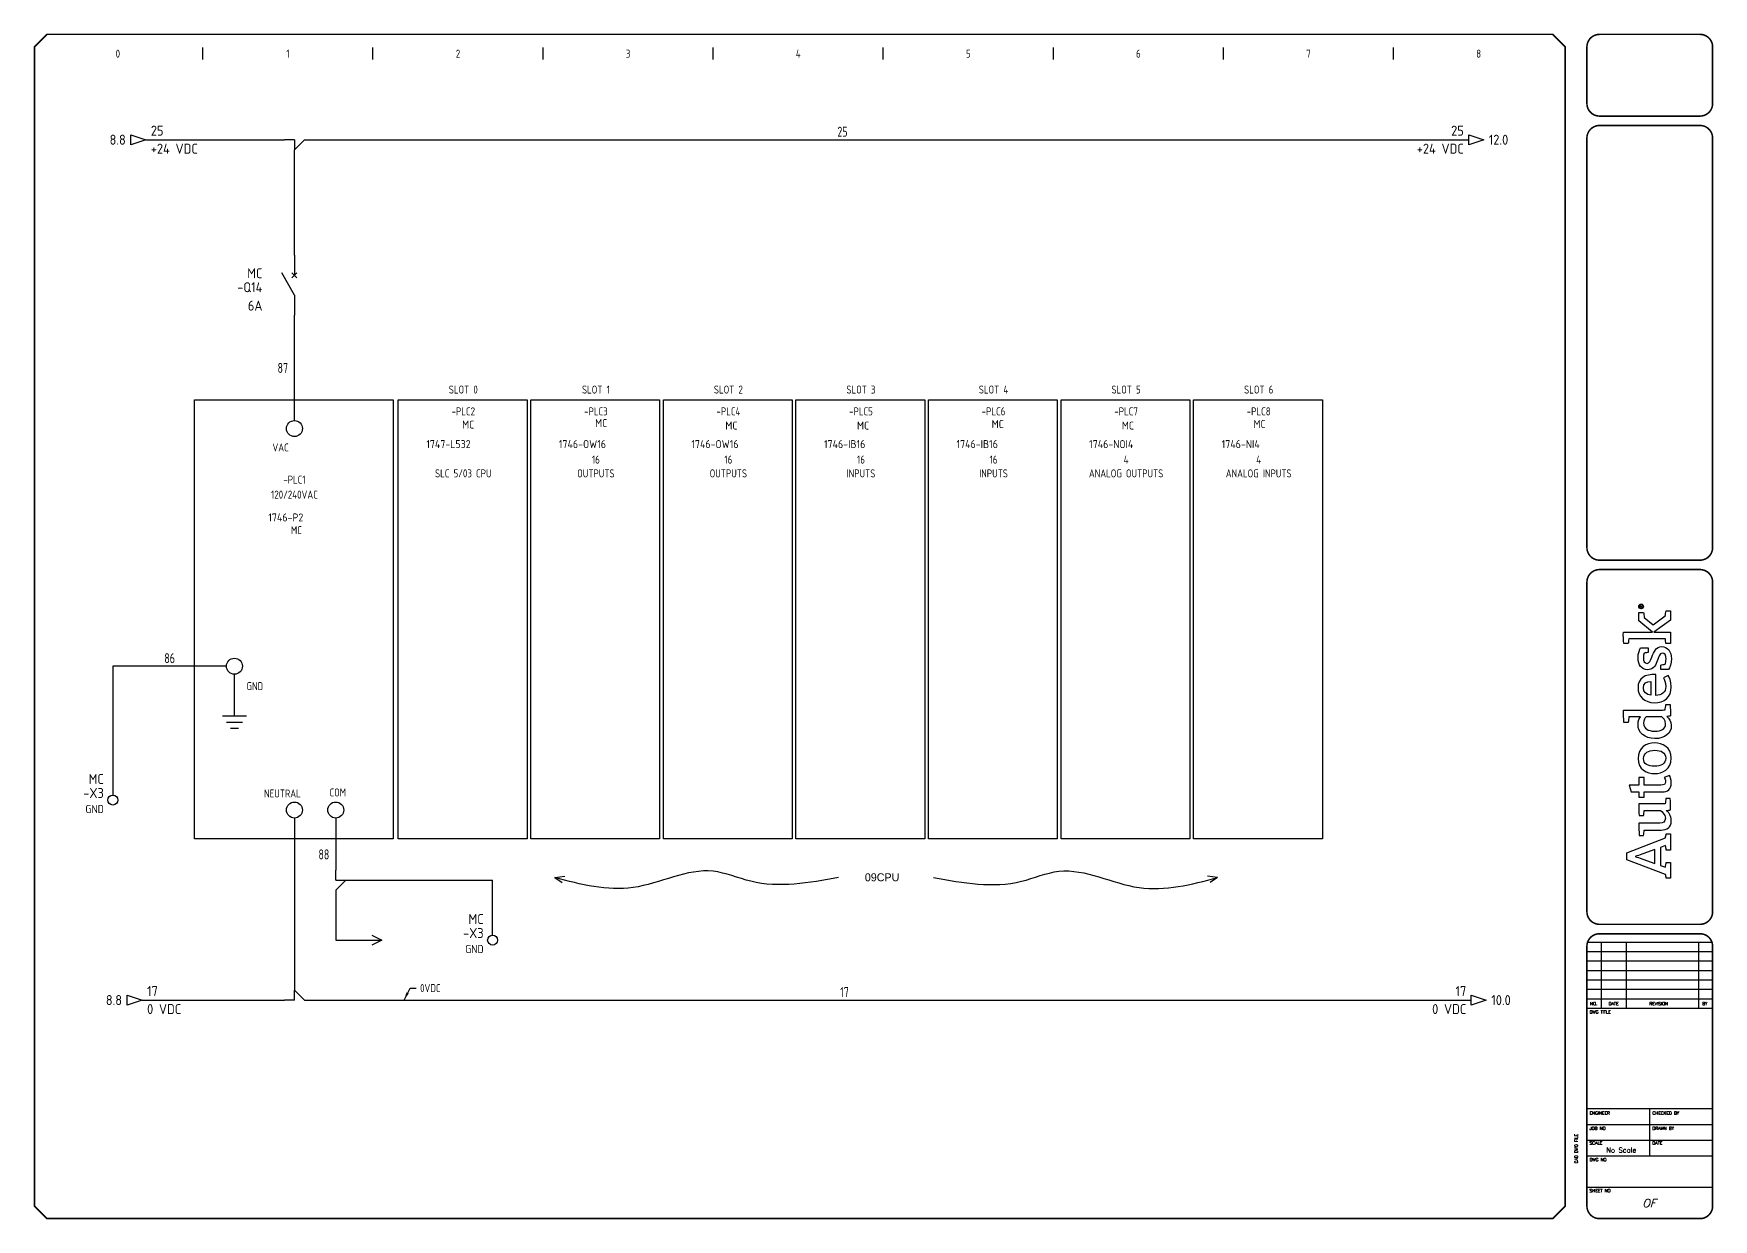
# Model space of a CAD drawing. Header units: millimetres. Extents: x 0 to 840, y 0 to 593.
import ezdxf
from ezdxf.enums import TextEntityAlignment as Align

# ---------------------------------------------------------------- set-up
doc = ezdxf.new("R2010")
doc.units = ezdxf.units.MM
doc.header["$LTSCALE"] = 10
doc.header["$MEASUREMENT"] = 0
for name, color, linetype in [('BLK_6.0mm^2', 7, 'Continuous'), ('BLU_1.0mm^2', 5, 'Continuous'), ('DESC', 150, 'Continuous'), ('GRN_2.5mm^2', 3, 'Continuous'), ('LAYER_1', 160, 'Continuous'), ('LOC', 8, 'Continuous'), ('MISC', 7, 'Continuous'), ('SYMS', 7, 'Continuous'), ('TAGS', 150, 'Continuous'), ('TERMS', 123, 'Continuous'), ('TITLE', 7, 'Continuous'), ('WIRENO', 72, 'Continuous'), ('WIREREF', 52, 'Continuous'), ('WIREREF_DEST', 52, 'Continuous'), ('XREF', 7, 'Continuous')]:
    doc.layers.add(name, color=color, linetype=linetype)
doc.styles.add('ITALIC', font='ITALIC')
doc.styles.add('SIMPLEX', font='simplex')
doc.styles.add('WD_IEC', font='isocp2.shx', dxfattribs={"width": 0.9, "height": 4})
doc.dimstyles.get("Standard").update_dxf_attribs({"dimtxt": 0.18, "dimasz": 0.18, "dimexe": 0.18, "dimexo": 0.0625, "dimgap": 0.09, "dimtad": 0, "dimtih": 1, "dimtoh": 1, "dimdec": 4, "dimzin": 0, "dimdsep": 46, "dimtxsty": 'Standard', "dimcen": 0.09, "dimadec": 0, "dimazin": 0, "dimtfac": 1, "dimtdec": 4, "dimtofl": 0, "dimtmove": 0, "dimatfit": 3, "dimfxl": 1, "dimtolj": 1, "dimtzin": 0, "dimarcsym": 0})

# ---------------------------------------------------------------- blocks, each defined once
blk = doc.blocks.new('VDV1_03')
for p, q in [((26, 61.25), (14, 61.25)), ((16, 58.25), (24, 58.25)), ((18, 55.25), (22, 55.25))]:
    blk.add_line(p, q)
for centre in [(50, 205), (20, 86.25), (50, 14.38), (70.62, 14.38)]:
    blk.add_circle(centre, 4)
at = {"layer": 'BLK_6.0mm^2'}
blk.add_line((20, 61.25), (20, 82.25), dxfattribs=at)
at = {"layer": 'SYMS'}
for p, q in [((0, 219.38), (99.38, 219.38)), ((0, 0), (0, 219.38)), ((99.38, 219.38), (99.38, 0)), ((99.38, 0), (0, 0))]:
    blk.add_line(p, q, dxfattribs=at)
at = {"style": 'WD_IEC', "flags": 1}
for tag, p, height in [('X2TERM01', (50, 209), 0.512), ('X4TERM04', (16, 86.25), 0.512), ('X2TERM04', (20, 90.25), 0.512), ('X8TERM02', (50, 10.38), 0.512), ('X8TERM03', (70.62, 10.38), 0.512), ('MFG', (1.25, -0.62), 0.02), ('ASSYCODE', (1.25, -0.62), 0.02), ('CAT', (1.25, -0.62), 0.02), ('FAMILY', (1.25, -0.62), 0.02)]:
    blk.add_attdef(tag, p, '', height=height, dxfattribs=at)
at = {"style": 'WD_IEC'}
for tag, p, height in [('TERM01', (39, 193.56), 4), ('LOC', (48.22, 152.25), 0.125), ('INST', (47.25, 150.96), 0.125), ('TERM04', (26.06, 74.3), 4), ('TERM02', (34.79, 20.65), 4), ('TERM03', (67.52, 21.16), 4)]:
    blk.add_attdef(tag, p, '', height=height, dxfattribs=at)
for tag, p in [('TAG1', (50, 177.5)), ('DESC1', (50, 170)), ('DESC3', (50.62, 156.88)), ('DESC2', (50.62, 163.12))]:
    blk.add_attdef(tag, text='', height=4, dxfattribs=at).set_placement(p, align=Align.CENTER)
blk = doc.blocks.new('VDV1_PLCCARD')
at = {"layer": 'SYMS'}
blk.add_lwpolyline([(0, 109.0625), (32.1875, 109.0625), (32.1875, -0.625), (0, -0.625)], close=True, dxfattribs=at)
at = {"style": 'WD_IEC'}
for tag, p in [('DESC3', (16.25, 110.625)), ('TAG1', (16.25, 97.1875)), ('DESC1', (16.25, 93.125)), ('DESC2', (16.25, 89.6875))]:
    blk.add_attdef(tag, text='', height=2, dxfattribs=at).set_placement(p, align=Align.CENTER)
at = {"style": 'WD_IEC', "flags": 1}
for tag in ['ASSYCODE', 'FAMILY', 'CAT', 'MFG']:
    blk.add_attdef(tag, (0, 0), '', height=0.01, dxfattribs=at)
blk = doc.blocks.new('AI9-BLK2')
at = {"layer": 'LAYER_1', "color": 7}
blk.add_circle((0, 0), 2.03, dxfattribs=at)
blk.add_open_spline([(1.7, 0), (1.7, -1), (1, -1.8), (0, -1.8), (-1, -1.8), (-1.7, -1), (-1.7, 0), (-1.7, 1), (-1, 1.8), (0, 1.8), (1, 1.8), (1.7, 1), (1.7, 0)], degree=3, knots=[0, 0, 0, 0, 1, 1, 1, 2, 2, 2, 3, 3, 3, 4, 4, 4, 4], dxfattribs=at)
blk = doc.blocks.new('AI9-BLK1')
at = {"layer": 'LAYER_1', "color": 7}
for points, knots in [([(0.7, -1.1), (0.7, -1.1), (0.2, -0.4), (0.2, -0.4), (0.1, -0.2), (0, -0.2), (-0.1, -0.1), (0.3, 0), (0.5, 0.2), (0.5, 0.5), (0.5, 0.8), (0.3, 1.1), (-0.2, 1.1), (-0.2, 1.1), (-0.8, 1.1), (-0.8, 1.1), (-0.8, 1.1), (-0.8, -1.1), (-0.8, -1.1), (-0.8, -1.1), (-0.5, -1.1), (-0.5, -1.1), (-0.5, -1.1), (-0.5, -0.1), (-0.5, -0.1), (-0.4, -0.1), (-0.3, -0.2), (-0.2, -0.3), (-0.2, -0.3), (0.3, -1.1), (0.3, -1.1), (0.3, -1.1), (0.7, -1.1), (0.7, -1.1)], [0, 0, 0, 0, 1, 1, 1, 2, 2, 2, 3, 3, 3, 4, 4, 4, 5, 5, 5, 6, 6, 6, 7, 7, 7, 8, 8, 8, 9, 9, 9, 10, 10, 10, 11, 11, 11, 11]), ([(0.2, 0.5), (0.2, 0.2), (-0.1, 0.1), (-0.3, 0.1), (-0.3, 0.1), (-0.5, 0.1), (-0.5, 0.1), (-0.5, 0.1), (-0.5, 0.8), (-0.5, 0.8), (-0.5, 0.8), (-0.2, 0.8), (-0.2, 0.8), (0.1, 0.8), (0.2, 0.7), (0.2, 0.5)], [0, 0, 0, 0, 1, 1, 1, 2, 2, 2, 3, 3, 3, 4, 4, 4, 5, 5, 5, 5])]:
    blk.add_open_spline(points, degree=3, knots=knots, dxfattribs=at)
blk = doc.blocks.new('LOGO')
for points, knots in [([(35.2, 4.3), (35.2, 4.3), (22.1, 38.1), (22.1, 38.1), (22.1, 38.1), (16.1, 38.1), (16.1, 38.1), (16.1, 38.1), (3.2, 4.3), (3.2, 4.3), (2.2, 4.2), (0.9, 4), (0, 3.7), (0, 3.7), (0, 0), (0, 0), (0, 0), (13.7, 0), (13.7, 0), (13.7, 0), (13.7, 3.7), (13.7, 3.7), (12.4, 4), (10.9, 4.3), (9.5, 4.4), (9.5, 4.4), (11.1, 8.8), (11.1, 8.8), (11.1, 8.8), (26.8, 8.8), (26.8, 8.8), (26.8, 8.8), (28.4, 4.3), (28.4, 4.3), (27, 4.2), (25.8, 4), (24.5, 3.7), (24.5, 3.7), (24.5, 0), (24.5, 0), (24.5, 0), (38.7, 0), (38.7, 0), (38.7, 0), (38.7, 3.7), (38.7, 3.7), (37.9, 3.9), (36, 4.3), (35.2, 4.3)], [0, 0, 0, 0, 1, 1, 1, 2, 2, 2, 3, 3, 3, 4, 4, 4, 5, 5, 5, 6, 6, 6, 7, 7, 7, 8, 8, 8, 9, 9, 9, 10, 10, 10, 11, 11, 11, 12, 12, 12, 13, 13, 13, 14, 14, 14, 15, 15, 15, 16, 16, 16, 16]), ([(12.8, 13.8), (12.8, 13.8), (16.6, 24.3), (16.6, 24.3), (17.8, 27.5), (18.2, 28.8), (18.8, 30.9), (18.8, 30.9), (18.9, 30.9), (18.9, 30.9), (19.6, 28.9), (20, 27.5), (21.1, 24.3), (21.1, 24.3), (24.9, 13.8), (24.9, 13.8), (24.9, 13.8), (12.8, 13.8), (12.8, 13.8)], [0, 0, 0, 0, 1, 1, 1, 2, 2, 2, 3, 3, 3, 4, 4, 4, 5, 5, 5, 6, 6, 6, 6]), ([(70.8, 23.1), (70.8, 23.1), (70.8, 27.7), (70.8, 27.7), (70.8, 27.7), (75.3, 27.7), (75.3, 27.7), (75.3, 27.7), (75.3, 34.3), (75.3, 34.3), (75.3, 34.3), (81.3, 36.2), (81.3, 36.2), (81.3, 36.2), (81.3, 27.7), (81.3, 27.7), (81.3, 27.7), (88, 27.7), (88, 27.7), (88, 27.7), (88, 23.1), (88, 23.1), (88, 23.1), (81.3, 23.1), (81.3, 23.1), (81.3, 23.1), (81.3, 8.4), (81.3, 8.4), (81.3, 5.6), (82.1, 4.3), (84.3, 4.3), (86, 4.3), (87.5, 5.1), (88, 5.5), (88, 5.5), (89.7, 0.9), (89.7, 0.9), (88.7, 0.3), (86.5, -0.7), (83.2, -0.7), (77.6, -0.7), (75.3, 2.4), (75.3, 7.4), (75.3, 7.4), (75.3, 23.1), (75.3, 23.1), (75.3, 23.1), (70.8, 23.1), (70.8, 23.1)], [0, 0, 0, 0, 1, 1, 1, 2, 2, 2, 3, 3, 3, 4, 4, 4, 5, 5, 5, 6, 6, 6, 7, 7, 7, 8, 8, 8, 9, 9, 9, 10, 10, 10, 11, 11, 11, 12, 12, 12, 13, 13, 13, 14, 14, 14, 15, 15, 15, 16, 16, 16, 16]), ([(147.1, 4.7), (147.1, 5.4), (147, 6.1), (147, 6.9), (147, 6.9), (147, 41.1), (147, 41.1), (143.4, 41.2), (139.3, 41), (136.1, 40.7), (136.1, 40.7), (136.1, 37), (136.1, 37), (137.7, 36.8), (139.6, 36.6), (141, 36.4), (141, 36.4), (141, 36.4), (141, 36.4), (141, 36.4), (141, 26.2), (141, 26.2), (140, 27.1), (138, 28.4), (134.3, 28.4), (127.3, 28.4), (122, 22.6), (122, 13.8), (122, 4.5), (126.6, -0.7), (133.4, -0.7), (137.1, -0.7), (139.6, 1.1), (141.3, 3.1), (141.3, 2.1), (141.6, 0.6), (141.8, 0), (145.2, -0.2), (148.7, 0.1), (151.7, 0.4), (151.7, 0.4), (151.7, 4.1), (151.7, 4.1), (150.2, 4.2), (148.4, 4.5), (147.1, 4.7)], [0, 0, 0, 0, 1, 1, 1, 2, 2, 2, 3, 3, 3, 4, 4, 4, 5, 5, 5, 6, 6, 6, 7, 7, 7, 8, 8, 8, 9, 9, 9, 10, 10, 10, 11, 11, 11, 12, 12, 12, 13, 13, 13, 14, 14, 14, 15, 15, 15, 15]), ([(229.4, 4.6), (229.4, 4.6), (221.5, 15.2), (221.5, 15.2), (221.5, 15.2), (228, 23), (228, 23), (229.4, 23.1), (231.3, 23.3), (232.4, 23.6), (232.4, 23.6), (232.4, 27.7), (232.4, 27.7), (232.4, 27.7), (225, 27.7), (225, 27.7), (225, 27.7), (215.2, 15.6), (215.2, 15.6), (215.2, 15.6), (215.2, 41.2), (215.2, 41.2), (211.8, 41.3), (208.2, 41.2), (205.1, 40.9), (205.1, 40.9), (205.1, 36.9), (205.1, 36.9), (206.5, 36.8), (208, 36.6), (209.1, 36.5), (209.1, 36.5), (209.1, 4.5), (209.1, 4.5), (207.8, 4.4), (206.3, 4.2), (205.1, 4), (205.1, 4), (205.1, 0), (205.1, 0), (205.1, 0), (215.2, 0), (215.2, 0), (215.2, 0), (215.2, 14.5), (215.2, 14.5), (215.2, 14.5), (225.6, 0), (225.6, 0), (225.6, 0), (233.7, 0), (233.7, 0), (233.7, 0), (233.7, 3.8), (233.7, 3.8), (232.2, 4.2), (230.6, 4.4), (229.4, 4.6)], [0, 0, 0, 0, 1, 1, 1, 2, 2, 2, 3, 3, 3, 4, 4, 4, 5, 5, 5, 6, 6, 6, 7, 7, 7, 8, 8, 8, 9, 9, 9, 10, 10, 10, 11, 11, 11, 12, 12, 12, 13, 13, 13, 14, 14, 14, 15, 15, 15, 16, 16, 16, 17, 17, 17, 18, 18, 18, 19, 19, 19, 19]), ([(59.7, -0.1), (59.5, 0.6), (59.2, 2.6), (59.1, 3.8), (57.8, 2), (54.9, -0.7), (50.2, -0.7), (44.2, -0.7), (42, 3.1), (42, 8.1), (42, 8.1), (42, 22.9), (42, 22.9), (40.6, 23.2), (38.8, 23.4), (37.3, 23.5), (37.3, 23.5), (37.3, 27.3), (37.3, 27.3), (40.3, 27.6), (44.4, 27.8), (48, 27.6), (48, 27.6), (48, 9.3), (48, 9.3), (48, 6.2), (49.1, 4.5), (52.3, 4.5), (55.8, 4.5), (58.4, 7.9), (59, 8.6), (59, 8.6), (59, 23), (59, 23), (57.8, 23.2), (56, 23.4), (54.6, 23.5), (54.6, 23.5), (54.6, 27.3), (54.6, 27.3), (57.6, 27.7), (61.5, 27.8), (65, 27.7), (65, 27.7), (65, 4.6), (65, 4.6), (66.3, 4.4), (68.1, 4.2), (69.6, 4.1), (69.6, 4.1), (69.6, 0.3), (69.6, 0.3), (66.7, 0), (63, -0.2), (59.7, -0.1)], [0, 0, 0, 0, 1, 1, 1, 2, 2, 2, 3, 3, 3, 4, 4, 4, 5, 5, 5, 6, 6, 6, 7, 7, 7, 8, 8, 8, 9, 9, 9, 10, 10, 10, 11, 11, 11, 12, 12, 12, 13, 13, 13, 14, 14, 14, 15, 15, 15, 16, 16, 16, 17, 17, 17, 18, 18, 18, 18]), ([(104.8, -0.7), (95.2, -0.7), (91.4, 7), (91.4, 13.8), (91.4, 20.6), (95.1, 28.4), (104.6, 28.4), (114.1, 28.4), (118.3, 20.8), (118.3, 14), (118.3, 7.2), (114.2, -0.7), (104.8, -0.7)], [0, 0, 0, 0, 1, 1, 1, 2, 2, 2, 3, 3, 3, 4, 4, 4, 4]), ([(104.5, 23.6), (99.6, 23.6), (97.8, 19.5), (97.8, 14), (97.8, 8.5), (99.9, 4.1), (104.8, 4.1), (109.8, 4.1), (111.8, 8.2), (111.8, 13.8), (111.8, 19.3), (109.5, 23.6), (104.5, 23.6)], [0, 0, 0, 0, 1, 1, 1, 2, 2, 2, 3, 3, 3, 4, 4, 4, 4]), ([(141, 7.6), (140.3, 6.7), (138.2, 4.3), (135, 4.3), (130.5, 4.3), (128.5, 8.1), (128.5, 13.8), (128.5, 19.6), (130.9, 23.5), (135.4, 23.5), (138.3, 23.5), (139.9, 22.3), (141, 21.3), (141, 21.3), (141, 7.6), (141, 7.6)], [0, 0, 0, 0, 1, 1, 1, 2, 2, 2, 3, 3, 3, 4, 4, 4, 5, 5, 5, 5]), ([(167.6, 4.1), (171.4, 4.1), (173.8, 5.5), (175, 6.2), (175, 6.2), (177.1, 2.1), (177.1, 2.1), (175.5, 1.1), (172.6, -0.7), (167.2, -0.7), (158.2, -0.7), (153.3, 5.5), (153.3, 14), (153.3, 22.5), (158.9, 28.4), (166.4, 28.4), (174.6, 28.4), (178.7, 22.5), (177.9, 12.9), (177.9, 12.9), (159.8, 12.9), (159.8, 12.9), (160, 7.9), (162.3, 4.1), (167.6, 4.1)], [0, 0, 0, 0, 1, 1, 1, 2, 2, 2, 3, 3, 3, 4, 4, 4, 5, 5, 5, 6, 6, 6, 7, 7, 7, 8, 8, 8, 8]), ([(172, 17.3), (171.9, 20.8), (170.4, 23.7), (166.3, 23.7), (162.6, 23.7), (160.6, 21.2), (159.9, 17.3), (159.9, 17.3), (172, 17.3), (172, 17.3)], [0, 0, 0, 0, 1, 1, 1, 2, 2, 2, 3, 3, 3, 3]), ([(193.3, 16.4), (190.2, 17.6), (187.8, 18.3), (187.8, 20.5), (187.8, 22.6), (189.9, 23.7), (192.6, 23.7), (194.1, 23.7), (195.6, 23.5), (196.8, 23.1), (196.9, 21.9), (197.1, 20.1), (197.3, 19.6), (197.3, 19.6), (201.3, 19.6), (201.3, 19.6), (201.3, 19.6), (201.3, 26.1), (201.3, 26.1), (200.2, 26.8), (197.1, 28.4), (192.4, 28.4), (186.5, 28.4), (182.2, 25), (182.2, 20.1), (182.2, 15.7), (184.9, 13.4), (189.1, 11.9), (193.4, 10.4), (196.7, 9.3), (196.7, 7.2), (196.7, 5.1), (195, 3.9), (191.4, 3.9), (189.9, 3.9), (188.1, 4.1), (187, 4.6), (186.9, 5.9), (186.6, 7.8), (186.3, 8.4), (186.3, 8.4), (182.3, 8.4), (182.3, 8.4), (182.3, 8.4), (182.3, 1.6), (182.3, 1.6), (182.3, 1.6), (182.3, 1.6), (182.3, 1.6), (184.1, 0.5), (187.5, -0.8), (191.8, -0.8), (198.3, -0.8), (202.4, 2.6), (202.4, 7.8), (202.4, 12.5), (197.8, 14.6), (193.3, 16.4)], [0, 0, 0, 0, 1, 1, 1, 2, 2, 2, 3, 3, 3, 4, 4, 4, 5, 5, 5, 6, 6, 6, 7, 7, 7, 8, 8, 8, 9, 9, 9, 10, 10, 10, 11, 11, 11, 12, 12, 12, 13, 13, 13, 14, 14, 14, 15, 15, 15, 16, 16, 16, 17, 17, 17, 18, 18, 18, 19, 19, 19, 19])]:
    blk.add_open_spline(points, degree=3, knots=knots)
for name, p in [('AI9-BLK2', (237.6, 25.7)), ('AI9-BLK1', (237.8, 25.7))]:
    blk.add_blockref(name, p)
blk = doc.blocks.new('acade_title')
at = {"layer": 'SYMS'}
for p, q in [((85, 580), (85, 586)), ((170, 580), (170, 586)), ((255, 580), (255, 586)), ((340, 580), (340, 586)), ((425, 580), (425, 586)), ((510, 580), (510, 586)), ((595, 580), (595, 586)), ((680, 580), (680, 586))]:
    blk.add_line(p, q, dxfattribs=at)
at = {"layer": 'TITLE'}
for p, q in [((765.79, 586.36), (765.79, 551.29)), ((776.63, 138.97), (839.44, 138.97)), ((783.7, 138.97), (783.7, 106)), ((796.26, 138.97), (796.26, 106)), ((832.38, 138.97), (832.38, 106)), ((776.63, 134.26), (839.44, 134.26)), ((776.63, 129.55), (839.44, 129.55)), ((776.63, 124.84), (839.44, 124.84)), ((776.63, 120.13), (839.44, 120.13)), ((776.63, 115.42), (839.44, 115.42)), ((776.63, 110.71), (839.44, 110.71)), ((776.63, 106), (839.44, 106)), ((765.79, 7.07), (765.79, 55.62)), ((776.63, 55.75), (839.44, 55.75)), ((808.04, 32.19), (808.04, 55.75)), ((776.63, 47.89), (839.44, 47.89)), ((776.63, 40.04), (839.44, 40.04)), ((776.63, 32.19), (839.44, 32.19)), ((776.63, 16.49), (839.44, 16.49))]:
    blk.add_line(p, q, dxfattribs=at)
at = {"layer": 'TITLE', "const_width": 0.784}
blk.add_lwpolyline([(765.79, 7.07), (765.79, 586.36), (759.5, 592.64), (7.07, 592.64), (0.79, 586.36), (0.79, 7.07), (7.07, 0.79), (759.5, 0.79)], close=True, dxfattribs=at)
for points in [[(782.91, 592.64, 0.414214), (776.63, 586.36, 0.414214)], [(839.44, 586.36, 0.414214), (833.16, 592.64, 0.414214)], [(776.63, 558.09, 0.414214), (782.91, 551.81, 0.414214)], [(833.16, 551.81, 0.414214), (839.44, 558.09, 0.414214)], [(782.91, 547.1, 0.414214), (776.63, 540.82, 0.414214)], [(839.44, 540.82, 0.414214), (833.16, 547.1, 0.414214)], [(776.63, 336.15, 0.414214), (782.91, 329.87, 0.414214)], [(833.16, 329.87, 0.414214), (839.44, 336.15, 0.414214)], [(782.91, 325.16, 0.414214), (776.63, 318.88, 0.414214)], [(839.44, 318.88, 0.414214), (833.16, 325.16, 0.414214)], [(776.63, 154.15, 0.414214), (782.91, 147.87, 0.414214)], [(833.16, 147.87, 0.414214), (839.44, 154.15, 0.414214)], [(782.91, 143.16, 0.414214), (776.63, 136.88, 0.414214)], [(839.44, 136.88, 0.414214), (833.16, 143.16, 0.414214)], [(776.63, 7.07, 0.414214), (782.91, 0.79, 0.414214)], [(833.16, 0.79, 0.414214), (839.44, 7.07, 0.414214)]]:
    blk.add_lwpolyline(points, format="xyb", dxfattribs=at)
for points in [[(833.16, 592.64), (782.91, 592.64)], [(776.63, 586.36), (776.63, 558.09)], [(839.44, 586.36), (839.44, 558.09)], [(833.16, 551.81), (782.91, 551.81)], [(833.16, 547.1), (782.91, 547.1)], [(776.63, 540.82), (776.63, 336.15)], [(839.44, 540.82), (839.44, 336.15)], [(782.91, 329.87), (833.16, 329.87)], [(782.91, 325.16), (833.16, 325.16)], [(782.91, 147.87), (833.16, 147.87)], [(782.91, 143.16), (833.16, 143.16)], [(776.63, 136.88), (776.63, 7.07)], [(839.44, 136.88), (839.44, 7.07)], [(782.91, 0.79), (833.16, 0.79)]]:
    blk.add_lwpolyline(points, dxfattribs=at)
at = {"layer": 'TITLE', "color": 7, "const_width": 0.784}
for points in [[(776.63, 318.88), (776.63, 154.15)], [(839.44, 318.88), (839.44, 154.15)]]:
    blk.add_lwpolyline(points, dxfattribs=at)
at = {"xscale": 0.571500000000015, "yscale": 0.571500000000015, "zscale": 0.571500000000015, "rotation": 90}
blk.add_blockref('LOGO', (818.39, 170.97), dxfattribs=at)
at = {"layer": 'SYMS', "style": 'WD_IEC', "width": 0.9}
for s, p in [('0', (42.5, 581)), ('1', (127.5, 581)), ('2', (212.5, 581)), ('3', (297.5, 581)), ('4', (382.5, 581)), ('5', (467.5, 581)), ('6', (552.5, 581)), ('7', (637.5, 581)), ('8', (722.5, 581))]:
    blk.add_text(s, height=4, dxfattribs=at).set_placement(p, align=Align.CENTER)
at = {"layer": 'TITLE', "color": 1, "style": 'SIMPLEX'}
for s, p in [('DWG TITLE', (777.94, 103.25)), ('ENGINEER', (777.94, 52.74)), ('CHECKED BY', (809.35, 52.74)), ('JOB NO', (777.94, 45.15)), ('DRAWN BY', (809.35, 45.15)), ('SCALE', (777.94, 37.82)), ('DATE', (809.35, 37.82)), ('DWG NO', (777.94, 29.44)), ('SHEET NO', (777.94, 14))]:
    blk.add_text(s, height=1.57, dxfattribs=at).set_placement(p)
at = {"layer": 'TITLE', "color": 1}
for s, height, style, p in [('NO.', 1.57, 'SIMPLEX', (780.03, 108.22)), ('DATE', 1.57, 'SIMPLEX', (789.98, 108.22)), ('REVISION', 1.57, 'SIMPLEX', (812.49, 108.22)), ('BY', 1.57, 'SIMPLEX', (835.52, 108.22)), ('OF', 4, 'ITALIC', (807.77, 8.51))]:
    blk.add_text(s, height=height, dxfattribs=dict(at, style=style)).set_placement(p, align=Align.MIDDLE)
at = {"layer": 'TITLE', "color": 1, "style": 'SIMPLEX'}
blk.add_text('CAD DWG FILE', height=1.5703, rotation=90, dxfattribs=at).set_placement((772.05, 28.4))
at = {"layer": 'TITLE', "color": 1, "style": 'ITALIC'}
for tag, height, p in [('TITLE#1', 3, (806.47, 85.58)), ('TITLE#2', 3, (806.47, 80.5)), ('TITLE#3', 3, (806.47, 75.41)), ('TITLE#4', 3, (806.47, 70.33)), ('DWG#', 4, (806.47, 20.76))]:
    blk.add_attdef(tag, text='', height=height, dxfattribs=at).set_placement(p, align=Align.CENTER)
at = {"layer": 'TITLE', "color": 1, "style": 'SIMPLEX'}
blk.add_attdef('CAD#', (772.63, 49.19), '', height=2.5, rotation=90, dxfattribs=at)
at = {"layer": 'TITLE', "color": 1}
for tag, p, height, style in [('ENGINEER', (783.37, 49.19), 2.5, 'ITALIC'), ('CHKDBY', (813.2, 49.2), 2.5, 'ITALIC'), ('JOB#', (789.06, 41.3), 2.5, 'SIMPLEX'), ('DRAWNBY', (814.95, 41.3), 2.5, 'ITALIC'), ('SCALE', (786.29, 33.76), 2.5, 'SIMPLEX'), ('DATE', (812.8, 33.76), 2.5, 'SIMPLEX'), ('SHTS', (815.9, 6.29), 4, 'ITALIC')]:
    blk.add_attdef(tag, p, '', height=height, dxfattribs=dict(at, style=style))
at = {"layer": 'TITLE', "color": 1, "style": 'ITALIC'}
blk.add_attdef('SH#', text='', height=4, dxfattribs=at).set_placement((799.54, 6.29), align=Align.RIGHT)
at = {"layer": 'TITLE', "color": 7, "flags": 9}
blk.add_attdef('WD_TB', (782.91, 0.79), '', height=3.14, dxfattribs=at)
blk = doc.blocks.new('HA1X1')
blk.add_lwpolyline([(-2.5, 1.25), (0, 0), (-2.5, -1.25)])
at = {"style": 'WD_IEC', "flags": 1}
blk.add_attdef('X4TERM01', (0, 0), '', height=0.32, dxfattribs=at)
at = {"style": 'WD_IEC'}
blk.add_attdef('DESC1', (2.5, 0.675), '', height=2.5, dxfattribs=at)
blk.add_attdef('DESC2', text='', height=2.5, dxfattribs=at).set_placement((2.5, -0.675), align=Align.TOP_LEFT)
blk = doc.blocks.new('VCB1')
for p, q in [((0, 7.5), (0, 2.5)), ((0, -2.5), (-3.12, 3.12)), ((0.62, 1.88), (-0.62, 3.12)), ((-0.62, 1.88), (0.62, 3.12)), ((0, -2.5), (0, -7.5))]:
    blk.add_line(p, q)
at = {"style": 'WD_IEC'}
for tag, p in [('INST', (-8, 5.25)), ('LOC', (-8, 1.75)), ('TAG1', (-8, -1.75)), ('RATING1', (-8, -6.35)), ('DESC1', (-8, -14.35)), ('DESC2', (-8, -17.85)), ('DESC3', (-8, -21.35))]:
    blk.add_attdef(tag, text='', height=2.5, dxfattribs=at).set_placement(p, align=Align.RIGHT)
blk.add_attdef('TERM01', text='', height=2, rotation=90, dxfattribs=at).set_placement((-1, 7.5), align=Align.RIGHT)
at = {"style": 'WD_IEC', "flags": 1}
for tag, p, height in [('X2TERM01', (0, 7.5), 0.32), ('MFG', (2.75, 6.5), 1.5), ('CAT', (2.75, 4), 1.5), ('X4LINK', (-2, 0), 0.32), ('X1LINK', (-0.5, 0), 0.32), ('X8TERM02', (0, -7.5), 0.32), ('ASSYCODE', (1, -9), 1), ('FAMILY', (1, -10.5), 1), ('CATDESC', (1, -12), 1), ('CONTACT', (1, -13.5), 1), ('COMMON', (2.25, -14.75), 1)]:
    blk.add_attdef(tag, p, '', height=height, dxfattribs=at)
at = {"style": 'WD_IEC'}
blk.add_attdef('TERM02', (-1, -7.5), '', height=2, rotation=90, dxfattribs=at)
at = {"lineweight": 15, "style": 'WD_IEC'}
blk.add_attdef('XREF', text='', height=2.5, dxfattribs=at).set_placement((-8, -10.35), align=Align.RIGHT)
blk = doc.blocks.new('HA1S1')
blk.add_lwpolyline([(0, 1.25), (3.75, 0), (0, -1.25)], close=True)
at = {"style": 'WD_IEC'}
for tag, height, flags, p in [('WIRENO', 2.5, 8, (-1.25, 1)), ('SIGCODE', 1, 1, (5, 1.8))]:
    blk.add_attdef(tag, text='', height=height, dxfattribs=dict(at, flags=flags)).set_placement(p, align=Align.RIGHT)
at = {"style": 'WD_IEC', "flags": 1}
blk.add_attdef('X4TERM01', (0, 0), '', height=0.32, dxfattribs=at)
at = {"style": 'WD_IEC'}
blk.add_attdef('XREF', text='', height=2.5, dxfattribs=at).set_placement((5, 0), align=Align.MIDDLE_LEFT)
blk.add_attdef('DESC1', text='', height=2.5, dxfattribs=at).set_placement((-1.25, -1), align=Align.TOP_RIGHT)
blk = doc.blocks.new('HA1D3')
blk.add_lwpolyline([(0, 0), (-3.75, -1.25), (-3.75, 1.25)], close=True)
at = {"style": 'WD_IEC'}
blk.add_attdef('XREF', text='', height=2.5, dxfattribs=at).set_placement((-5, 0), align=Align.MIDDLE_RIGHT)
at = {"style": 'WD_IEC', "flags": 1}
blk.add_attdef('SIGCODE', text='', height=1, dxfattribs=at).set_placement((-2.5, 1.8), align=Align.RIGHT)
at = {"style": 'WD_IEC'}
for tag, p, height, flags in [('X1TERM01', (0, 0), 0.32, 1), ('WIRENO', (1.25, 1), 2.5, 8)]:
    blk.add_attdef(tag, p, '', height=height, dxfattribs=dict(at, flags=flags))
blk.add_attdef('DESC1', text='', height=2.5, dxfattribs=at).set_placement((1.25, -1), align=Align.TOP_LEFT)
blk = doc.blocks.new('WD_WNH')
at = {"linetype": 'Continuous', "style": 'WD_IEC', "width": 0.8}
blk.add_attdef('WIRENO', text='', height=2.5, dxfattribs=at).set_placement((0, 0.75), align=Align.CENTER)
at = {"style": 'WD_IEC', "flags": 1}
for tag, p in [('W08USER', (0, 0.375)), ('W04USER', (0, 0.875)), ('W05USER', (0, 0.75)), ('W09USER', (0, 0.25)), ('W03USER', (0, 1)), ('W06USER', (0, 0.625)), ('W07USER', (0, 0.5)), ('W02USER', (0, 1.125)), ('W01USER', (0, 1.25)), ('W10USER', (0, 0.125))]:
    blk.add_attdef(tag, text='', height=0.08, dxfattribs=at).set_placement(p, align=Align.CENTER)
blk = doc.blocks.new('WD_WNV')
at = {"linetype": 'Continuous', "style": 'WD_IEC', "width": 0.8}
blk.add_attdef('WIRENO', text='', height=2.5, dxfattribs=at).set_placement((-1.6, 0), align=Align.MIDDLE_RIGHT)
at = {"style": 'WD_IEC', "flags": 1}
for tag, p in [('W08USER', (-1, 0.375)), ('W04USER', (-1, 0.875)), ('W05USER', (-1, 0.75)), ('W09USER', (-1, 0.25)), ('W03USER', (-1, 1)), ('W06USER', (-1, 0.625)), ('W07USER', (-1, 0.5)), ('W02USER', (-1, 1.125)), ('W01USER', (-1, 1.25)), ('W10USER', (-1, 0.125))]:
    blk.add_attdef(tag, text='', height=0.08, dxfattribs=at).set_placement(p, align=Align.CENTER)
blk = doc.blocks.new('VT0002')
blk.add_circle((0, 0), 1.25)
at = {"style": 'WD_IEC'}
for tag, p in [('INST', (-2.25, 6.5)), ('LOC', (-2.25, 3.5)), ('DESC1', (-2.25, -6.25)), ('DESC2', (-2.25, -9.25)), ('DESC3', (-2.25, -12.25))]:
    blk.add_attdef(tag, text='', height=2.5, dxfattribs=at).set_placement(p, align=Align.RIGHT)
at = {"style": 'WD_IEC', "flags": 1}
for tag, p, height in [('ASSYCODE', (2.75, 10.75), 1), ('CATDESC', (2.75, 9.25), 1), ('MFG', (2.75, 7.25), 1.5), ('CAT', (2.75, 4.75), 1.5), ('X4PIN01', (-1.25, 1), 0.25), ('X4TERM01', (-1.25, 0), 0.25), ('X4TERMDESC01', (-1.25, 0.5), 0.4), ('STRIPSEQ', (0, 0), 0.025), ('X2PIN01', (0, 2.25), 0.25), ('X2TERM01', (0, 1.25), 0.25), ('X8PIN01', (0, -0.25), 0.25), ('X2TERMDESC01', (0, 1.75), 0.4), ('X1PIN01', (1.25, 1), 0.25), ('X1TERM01', (1.25, 0), 0.25), ('X1TERMDESC01', (1.25, 0.5), 0.4), ('LINKTERM', (0, -0.04), 0.025), ('X8TERM01', (0, -1.25), 0.25), ('X8TERMDESC01', (0, -0.75), 0.4)]:
    blk.add_attdef(tag, p, '', height=height, dxfattribs=at)
at = {"style": 'WD_IEC', "flags": 8}
for tag, height, p in [('TAGSTRIP', 2.5, (-2.25, 0.5)), ('TERM01', 2, (-2.25, -3.25))]:
    blk.add_attdef(tag, text='', height=height, dxfattribs=at).set_placement(p, align=Align.RIGHT)
blk = doc.blocks.new('VT0_184')
for p, q in [((0, 0), (-2.5, 0)), ((0, 0), (0, -2.5)), ((0, -2.5), (2.5, 0))]:
    blk.add_line(p, q)
at = {"style": 'WD_IEC', "flags": 1}
for tag, p in [('X4TERM01', (-2.5, 0)), ('X1TERM01', (2.5, 0)), ('X8TERM01', (0, -2.5)), ('WDWSEQ', (1.53, -1.26))]:
    blk.add_attdef(tag, p, '', height=0.4, dxfattribs=at)
blk = doc.blocks.new('VT0_812')
for p, q in [((0, 0), (0, 2.5)), ((0, 0), (2.5, 0)), ((2.5, 0), (0, -2.5))]:
    blk.add_line(p, q)
at = {"style": 'WD_IEC', "flags": 1}
for tag, p in [('X2TERM01', (0, 2.5)), ('WDWSEQ', (1.92, 1.22)), ('X1TERM01', (2.5, 0)), ('X8TERM01', (0, -2.5))]:
    blk.add_attdef(tag, p, '', height=0.4, dxfattribs=at)
blk = doc.blocks.new('VT0_124')
for p, q in [((0, 0), (-2.5, 0)), ((0, 0), (0, 2.5)), ((0, 2.5), (2.5, 0))]:
    blk.add_line(p, q)
at = {"style": 'WD_IEC', "flags": 1}
for tag, p in [('X4TERM01', (-2.5, 0)), ('X2TERM01', (0, 2.5)), ('WDWSEQ', (1.6, 1.48)), ('X1TERM01', (2.5, 0))]:
    blk.add_attdef(tag, p, '', height=0.4, dxfattribs=at)

msp = doc.modelspace()

# ---------------------------------------------------------------- linework, layer by layer
for p, q in [((260.8, 171.24), (265.8, 171.87)), ((260.8, 171.24), (264.55, 168.74)), ((592.04, 171.24), (587.04, 171.87)), ((592.04, 171.24), (588.29, 168.74))]:
    msp.add_line(p, q)
for points in [[(402.67, 171.24), (358.78, 169.37), (340.03, 174.37), (300.03, 166.24), (260.8, 171.24)], [(450.17, 171.24), (494.06, 169.37), (512.81, 174.37), (552.81, 166.24), (592.04, 171.24)]]:
    msp.add_spline(points, degree=3)
at = {"layer": 'BLU_1.0mm^2'}
for p, q in [((56.47, 540), (125.75, 540)), ((135.75, 540), (717.6, 540)), ((130.75, 482.28), (130.75, 535)), ((130.75, 399.62), (130.75, 452.28))]:
    msp.add_line(p, q, dxfattribs=at)
at = {"layer": 'GRN_2.5mm^2'}
for p, q in [((40, 276.87), (40, 212.5)), ((96.75, 276.87), (40, 276.87)), ((130.75, 200.99), (130.75, 115)), ((151.38, 200.99), (151.38, 175)), ((156.38, 170), (229.8, 170)), ((229.8, 142.5), (229.8, 170)), ((151.38, 165), (151.38, 140)), ((151.38, 140), (174.46, 140)), ((54.6, 110), (125.75, 110)), ((135.75, 110), (718.85, 110))]:
    msp.add_line(p, q, dxfattribs=at)

# ---------------------------------------------------------------- block references
ref = msp.add_blockref('acade_title', (0, 0))
ref.add_attrib('SCALE', 'No Scale', (786.29, 33.76), dxfattribs={"layer": 'MISC', "color": 1, "height": 2.5, "style": 'SIMPLEX'})
at = {"layer": 'BLU_1.0mm^2', "xscale": 2, "yscale": 2, "zscale": 2}
msp.add_blockref('VT0_184', (130.75, 540), dxfattribs=at)
at = {"layer": 'GRN_2.5mm^2', "xscale": 2, "yscale": 2, "zscale": 2}
for name, p in [('VT0_812', (151.38, 170)), ('VT0_124', (130.75, 110))]:
    msp.add_blockref(name, p, dxfattribs=at)
at = {"layer": 'SYMS'}
ref = msp.add_blockref('HA1D3', (56.47, 540), dxfattribs=dict(at, xscale=2, yscale=2, zscale=2))
ref.add_attrib('XREF', '8.8', dxfattribs={"layer": 'XREF', "height": 5, "style": 'WD_IEC'}).set_placement((46.47, 540), align=Align.MIDDLE_RIGHT)
ref.add_attrib('DESC1', '+24 VDC', dxfattribs={"layer": 'DESC', "height": 5, "style": 'WD_IEC'}).set_placement((58.97, 538), align=Align.TOP_LEFT)
ref.add_attrib('WIRENO', '25', (58.97, 542), dxfattribs={"layer": 'WIREREF_DEST', "height": 5, "style": 'WD_IEC', "flags": 8})
ref = msp.add_blockref('HA1S1', (717.6, 540), dxfattribs=dict(at, xscale=2, yscale=2, zscale=2))
ref.add_attrib('XREF', '12.0', dxfattribs={"layer": 'XREF', "height": 5, "style": 'WD_IEC'}).set_placement((727.6, 540), align=Align.MIDDLE_LEFT)
ref.add_attrib('DESC1', '+24 VDC', dxfattribs={"layer": 'DESC', "height": 5, "style": 'WD_IEC'}).set_placement((715.1, 538), align=Align.TOP_RIGHT)
ref.add_attrib('WIRENO', '25', dxfattribs={"layer": 'WIREREF', "height": 5, "style": 'WD_IEC', "flags": 8}).set_placement((715.1, 542), align=Align.RIGHT)
ref = msp.add_blockref('VCB1', (130.75, 467.28), dxfattribs=dict(at, xscale=2, yscale=2, zscale=2))
ref.add_attrib('RATING1', '6A', dxfattribs={"layer": 'MISC', "height": 5, "style": 'WD_IEC'}).set_placement((114.75, 454.58), align=Align.RIGHT)
ref.add_attrib('LOC', 'MC', dxfattribs={"layer": 'LOC', "height": 5, "style": 'WD_IEC'}).set_placement((114.75, 470.78), align=Align.RIGHT)
ref.add_attrib('TAG1', '-Q14', dxfattribs={"layer": 'TAGS', "height": 5, "style": 'WD_IEC'}).set_placement((114.75, 463.78), align=Align.RIGHT)
ref = msp.add_blockref('VDV1_PLCCARD', (182.63, 191.87), dxfattribs=dict(at, xscale=2, yscale=2, zscale=2))
ref.add_attrib('DESC2', 'SLC 5/03 CPU', dxfattribs={"layer": 'DESC', "height": 4, "style": 'WD_IEC', "width": 0.9}).set_placement((215.13, 371.24), align=Align.CENTER)
ref.add_attrib('TAG1', '-PLC2', dxfattribs={"layer": 'TAGS', "height": 4, "style": 'WD_IEC', "width": 0.9}).set_placement((215.13, 402.24), align=Align.CENTER)
ref.add_attrib('DESC3', 'SLOT 0', dxfattribs={"layer": 'DESC', "height": 4, "style": 'WD_IEC', "width": 0.9}).set_placement((215.13, 413.12), align=Align.CENTER)
ref.add_attrib('CAT', '1747-L532', (196.63, 385.87), dxfattribs={"layer": 'MISC', "height": 4, "style": 'WD_IEC'})
ref.add_attrib('LOC', 'MC', dxfattribs={"layer": '0', "height": 4, "style": 'WD_IEC'}).set_placement((217.58, 395.63), align=Align.CENTER)
ref = msp.add_blockref('VDV1_PLCCARD', (248.88, 191.87), dxfattribs=dict(at, xscale=2, yscale=2, zscale=2))
ref.add_attrib('DESC2', 'OUTPUTS', dxfattribs={"layer": 'DESC', "height": 4, "style": 'WD_IEC', "width": 0.9}).set_placement((281.38, 371.24), align=Align.CENTER)
ref.add_attrib('DESC1', '16', dxfattribs={"layer": 'DESC', "height": 4, "style": 'WD_IEC', "width": 0.9}).set_placement((281.38, 378.12), align=Align.CENTER)
ref.add_attrib('TAG1', '-PLC3', dxfattribs={"layer": 'TAGS', "height": 4, "style": 'WD_IEC', "width": 0.9}).set_placement((281.38, 402.24), align=Align.CENTER)
ref.add_attrib('DESC3', 'SLOT 1', dxfattribs={"layer": 'DESC', "height": 4, "style": 'WD_IEC', "width": 0.9}).set_placement((281.38, 413.12), align=Align.CENTER)
ref.add_attrib('CAT', '1746-OW16', (262.88, 385.87), dxfattribs={"layer": 'MISC', "height": 4, "style": 'WD_IEC'})
ref.add_attrib('LOC', 'MC', dxfattribs={"layer": '0', "height": 4, "style": 'WD_IEC'}).set_placement((284.02, 396.38), align=Align.CENTER)
ref = msp.add_blockref('VDV1_PLCCARD', (315.1, 191.87), dxfattribs=dict(at, xscale=2, yscale=2, zscale=2))
ref.add_attrib('DESC2', 'OUTPUTS', dxfattribs={"layer": 'DESC', "height": 4, "style": 'WD_IEC', "width": 0.9}).set_placement((347.6, 371.24), align=Align.CENTER)
ref.add_attrib('DESC1', '16', dxfattribs={"layer": 'DESC', "height": 4, "style": 'WD_IEC', "width": 0.9}).set_placement((347.6, 378.12), align=Align.CENTER)
ref.add_attrib('TAG1', '-PLC4', dxfattribs={"layer": 'TAGS', "height": 4, "style": 'WD_IEC', "width": 0.9}).set_placement((347.6, 402.24), align=Align.CENTER)
ref.add_attrib('DESC3', 'SLOT 2', dxfattribs={"layer": 'DESC', "height": 4, "style": 'WD_IEC', "width": 0.9}).set_placement((347.6, 413.12), align=Align.CENTER)
ref.add_attrib('CAT', '1746-OW16', (329.1, 385.87), dxfattribs={"layer": 'MISC', "height": 4, "style": 'WD_IEC'})
ref.add_attrib('LOC', 'MC', dxfattribs={"layer": '0', "height": 4, "style": 'WD_IEC'}).set_placement((349.12, 395.14), align=Align.CENTER)
ref = msp.add_blockref('VDV1_PLCCARD', (381.35, 191.87), dxfattribs=dict(at, xscale=2, yscale=2, zscale=2))
ref.add_attrib('DESC2', 'INPUTS', dxfattribs={"layer": 'DESC', "height": 4, "style": 'WD_IEC', "width": 0.9}).set_placement((413.85, 371.24), align=Align.CENTER)
ref.add_attrib('DESC1', '16', dxfattribs={"layer": 'DESC', "height": 4, "style": 'WD_IEC', "width": 0.9}).set_placement((413.85, 378.12), align=Align.CENTER)
ref.add_attrib('TAG1', '-PLC5', dxfattribs={"layer": 'TAGS', "height": 4, "style": 'WD_IEC', "width": 0.9}).set_placement((413.85, 402.24), align=Align.CENTER)
ref.add_attrib('DESC3', 'SLOT 3', dxfattribs={"layer": 'DESC', "height": 4, "style": 'WD_IEC', "width": 0.9}).set_placement((413.85, 413.12), align=Align.CENTER)
ref.add_attrib('CAT', '1746-IB16', (395.35, 385.87), dxfattribs={"layer": 'MISC', "height": 4, "style": 'WD_IEC'})
ref.add_attrib('LOC', 'MC', dxfattribs={"layer": '0', "height": 4, "style": 'WD_IEC'}).set_placement((414.91, 395.14), align=Align.CENTER)
ref = msp.add_blockref('VDV1_PLCCARD', (447.6, 191.87), dxfattribs=dict(at, xscale=2, yscale=2, zscale=2))
ref.add_attrib('DESC2', 'INPUTS', dxfattribs={"layer": 'DESC', "height": 4, "style": 'WD_IEC', "width": 0.9}).set_placement((480.1, 371.24), align=Align.CENTER)
ref.add_attrib('DESC1', '16', dxfattribs={"layer": 'DESC', "height": 4, "style": 'WD_IEC', "width": 0.9}).set_placement((480.1, 378.12), align=Align.CENTER)
ref.add_attrib('TAG1', '-PLC6', dxfattribs={"layer": 'TAGS', "height": 4, "style": 'WD_IEC', "width": 0.9}).set_placement((480.1, 402.24), align=Align.CENTER)
ref.add_attrib('DESC3', 'SLOT 4', dxfattribs={"layer": 'DESC', "height": 4, "style": 'WD_IEC', "width": 0.9}).set_placement((480.1, 413.12), align=Align.CENTER)
ref.add_attrib('CAT', '1746-IB16', (461.6, 385.87), dxfattribs={"layer": 'MISC', "height": 4, "style": 'WD_IEC'})
ref.add_attrib('LOC', 'MC', dxfattribs={"layer": '0', "height": 4, "style": 'WD_IEC'}).set_placement((482.21, 395.89), align=Align.CENTER)
ref = msp.add_blockref('VDV1_PLCCARD', (513.85, 191.87), dxfattribs=dict(at, xscale=2, yscale=2, zscale=2))
ref.add_attrib('DESC2', 'ANALOG OUTPUTS', dxfattribs={"layer": 'DESC', "height": 4, "style": 'WD_IEC', "width": 0.9}).set_placement((546.35, 371.24), align=Align.CENTER)
ref.add_attrib('DESC1', '4', dxfattribs={"layer": 'DESC', "height": 4, "style": 'WD_IEC', "width": 0.9}).set_placement((546.35, 378.12), align=Align.CENTER)
ref.add_attrib('TAG1', '-PLC7', dxfattribs={"layer": 'TAGS', "height": 4, "style": 'WD_IEC', "width": 0.9}).set_placement((546.35, 402.24), align=Align.CENTER)
ref.add_attrib('DESC3', 'SLOT 5', dxfattribs={"layer": 'DESC', "height": 4, "style": 'WD_IEC', "width": 0.9}).set_placement((546.35, 413.12), align=Align.CENTER)
ref.add_attrib('CAT', '1746-NOI4', (527.85, 385.87), dxfattribs={"layer": 'MISC', "height": 4, "style": 'WD_IEC'})
ref.add_attrib('LOC', 'MC', dxfattribs={"layer": '0', "height": 4, "style": 'WD_IEC'}).set_placement((547.26, 395.14), align=Align.CENTER)
ref = msp.add_blockref('VDV1_PLCCARD', (580.1, 191.87), dxfattribs=dict(at, xscale=2, yscale=2, zscale=2))
ref.add_attrib('DESC2', 'ANALOG INPUTS', dxfattribs={"layer": 'DESC', "height": 4, "style": 'WD_IEC', "width": 0.9}).set_placement((612.6, 371.24), align=Align.CENTER)
ref.add_attrib('DESC1', '4', dxfattribs={"layer": 'DESC', "height": 4, "style": 'WD_IEC', "width": 0.9}).set_placement((612.6, 378.12), align=Align.CENTER)
ref.add_attrib('TAG1', '-PLC8', dxfattribs={"layer": 'TAGS', "height": 4, "style": 'WD_IEC', "width": 0.9}).set_placement((612.6, 402.24), align=Align.CENTER)
ref.add_attrib('DESC3', 'SLOT 6', dxfattribs={"layer": 'DESC', "height": 4, "style": 'WD_IEC', "width": 0.9}).set_placement((612.6, 413.12), align=Align.CENTER)
ref.add_attrib('CAT', '1746-NI4', (594.1, 385.87), dxfattribs={"layer": 'MISC', "height": 4, "style": 'WD_IEC'})
ref.add_attrib('LOC', 'MC', dxfattribs={"layer": '0', "height": 4, "style": 'WD_IEC'}).set_placement((613.05, 395.89), align=Align.CENTER)
ref = msp.add_blockref('VDV1_03', (80.75, 190.62), dxfattribs=at)
ref.add_attrib('TERM01', 'VAC', (119.75, 384.18), dxfattribs={"layer": 'TERMS', "height": 4, "style": 'WD_IEC', "width": 0.9})
ref.add_attrib('TERM04', 'GND', (106.81, 264.91), dxfattribs={"layer": 'TERMS', "height": 4, "style": 'WD_IEC', "width": 0.9})
ref.add_attrib('TERM03', 'COM', (148.27, 211.78), dxfattribs={"layer": 'TERMS', "height": 4, "style": 'WD_IEC', "width": 0.9})
ref.add_attrib('TERM02', 'NEUTRAL', (115.55, 211.26), dxfattribs={"layer": 'TERMS', "height": 4, "style": 'WD_IEC', "width": 0.9})
ref.add_attrib('CAT', '1746-P2', (117.69, 349.21), dxfattribs={"layer": 'MISC', "height": 4, "style": 'WD_IEC'})
ref.add_attrib('TAG1', '-PLC1', dxfattribs={"layer": 'TAGS', "height": 4, "style": 'WD_IEC', "width": 0.9}).set_placement((130.75, 368.12), align=Align.CENTER)
ref.add_attrib('DESC1', '120/240VAC', dxfattribs={"layer": 'DESC', "height": 4, "style": 'WD_IEC', "width": 0.9}).set_placement((130.75, 360.62), align=Align.CENTER)
ref.add_attrib('LOC', 'MC', (128.97, 342.87), dxfattribs={"layer": 'LOC', "height": 4, "style": 'WD_IEC', "width": 0.9})
ref = msp.add_blockref('VT0002', (40, 210), dxfattribs=dict(at, xscale=2, yscale=2, zscale=2))
ref.add_attrib('TERM01', 'GND', dxfattribs={"layer": 'TERMS', "height": 4, "style": 'WD_IEC', "flags": 8}).set_placement((35.5, 203.5), align=Align.RIGHT)
ref.add_attrib('LOC', 'MC', dxfattribs={"layer": 'LOC', "height": 5, "style": 'WD_IEC'}).set_placement((35.5, 218), align=Align.RIGHT)
ref.add_attrib('TAGSTRIP', '-X3', dxfattribs={"layer": 'TAGS', "height": 5, "style": 'WD_IEC', "flags": 8}).set_placement((35.5, 211), align=Align.RIGHT)
ref = msp.add_blockref('VT0002', (229.8, 140), dxfattribs=dict(at, xscale=2, yscale=2, zscale=2))
ref.add_attrib('TERM01', 'GND', dxfattribs={"layer": 'TERMS', "height": 4, "style": 'WD_IEC', "flags": 8}).set_placement((225.3, 133.5), align=Align.RIGHT)
ref.add_attrib('LOC', 'MC', dxfattribs={"layer": 'LOC', "height": 5, "style": 'WD_IEC'}).set_placement((225.3, 148), align=Align.RIGHT)
ref.add_attrib('TAGSTRIP', '-X3', dxfattribs={"layer": 'TAGS', "height": 5, "style": 'WD_IEC', "flags": 8}).set_placement((225.3, 141), align=Align.RIGHT)
at = {"layer": 'SYMS', "xscale": 2, "yscale": 2, "zscale": 2}
msp.add_blockref('HA1X1', (174.46, 140), dxfattribs=at)
at = {"layer": 'SYMS'}
ref = msp.add_blockref('HA1D3', (54.6, 110), dxfattribs=dict(at, xscale=2, yscale=2, zscale=2))
ref.add_attrib('XREF', '8.8', dxfattribs={"layer": 'XREF', "height": 5, "style": 'WD_IEC'}).set_placement((44.6, 110), align=Align.MIDDLE_RIGHT)
ref.add_attrib('DESC1', '0 VDC', dxfattribs={"layer": 'DESC', "height": 5, "style": 'WD_IEC'}).set_placement((57.1, 108), align=Align.TOP_LEFT)
ref.add_attrib('WIRENO', '17', (57.1, 112), dxfattribs={"layer": 'WIREREF_DEST', "height": 5, "style": 'WD_IEC', "flags": 8})
ref = msp.add_blockref('HA1S1', (718.85, 110), dxfattribs=dict(at, xscale=2, yscale=2, zscale=2))
ref.add_attrib('XREF', '10.0', dxfattribs={"layer": 'XREF', "height": 5, "style": 'WD_IEC'}).set_placement((728.85, 110), align=Align.MIDDLE_LEFT)
ref.add_attrib('DESC1', '0 VDC', dxfattribs={"layer": 'DESC', "height": 5, "style": 'WD_IEC'}).set_placement((716.35, 108), align=Align.TOP_RIGHT)
ref.add_attrib('WIRENO', '17', dxfattribs={"layer": 'WIREREF', "height": 5, "style": 'WD_IEC', "flags": 8}).set_placement((716.35, 112), align=Align.RIGHT)
at = {"layer": 'WIRENO'}
ref = msp.add_blockref('WD_WNH', (404.62, 540), dxfattribs=dict(at, xscale=2, yscale=2, zscale=2))
ref.add_attrib('WIRENO', '25', dxfattribs={"linetype": 'Continuous', "height": 5, "style": 'WD_IEC', "width": 0.8}).set_placement((404.62, 541.5), align=Align.CENTER)
ref = msp.add_blockref('WD_WNV', (130.75, 425.95), dxfattribs=dict(at, xscale=2, yscale=2, zscale=2))
ref.add_attrib('WIRENO', '87', dxfattribs={"linetype": 'Continuous', "height": 5, "style": 'WD_IEC', "width": 0.8}).set_placement((127.55, 425.95), align=Align.MIDDLE_RIGHT)
ref = msp.add_blockref('WD_WNH', (68.38, 276.87), dxfattribs=dict(at, xscale=2, yscale=2, zscale=2))
ref.add_attrib('WIRENO', '86', dxfattribs={"linetype": 'Continuous', "height": 5, "style": 'WD_IEC', "width": 0.8}).set_placement((68.38, 278.37), align=Align.CENTER)
ref = msp.add_blockref('WD_WNV', (151.38, 182.8), dxfattribs=dict(at, xscale=2, yscale=2, zscale=2))
ref.add_attrib('WIRENO', '88', dxfattribs={"linetype": 'Continuous', "height": 5, "style": 'WD_IEC', "width": 0.8}).set_placement((148.18, 182.8), align=Align.MIDDLE_RIGHT)
ref = msp.add_blockref('WD_WNH', (405.63, 110), dxfattribs=dict(at, xscale=2, yscale=2, zscale=2))
ref.add_attrib('WIRENO', '17', dxfattribs={"linetype": 'Continuous', "height": 5, "style": 'WD_IEC', "width": 0.8}).set_placement((405.63, 111.5), align=Align.CENTER)

# ---------------------------------------------------------------- texts
msp.add_text('09CPU', height=4).set_placement((415.79, 169.37))
at = {"layer": 'MISC', "insert": (193.53, 116), "char_height": 4, "attachment_point": 4, "style": 'WD_IEC'}
msp.add_mtext('0VDC', dxfattribs=at)

# ---------------------------------------------------------------- leaders
at = {"layer": 'SYMS', "annotation_type": 0, "has_hookline": 1, "hookline_direction": 0, "text_width": 10.08}
msp.add_leader([(185.53, 110), (188.53, 116), (191.53, 116)], dimstyle='Standard', override={"dimtxt": 4, "dimasz": 4, "dimgap": 2}, dxfattribs=at)

doc.saveas('drawing.dxf')
